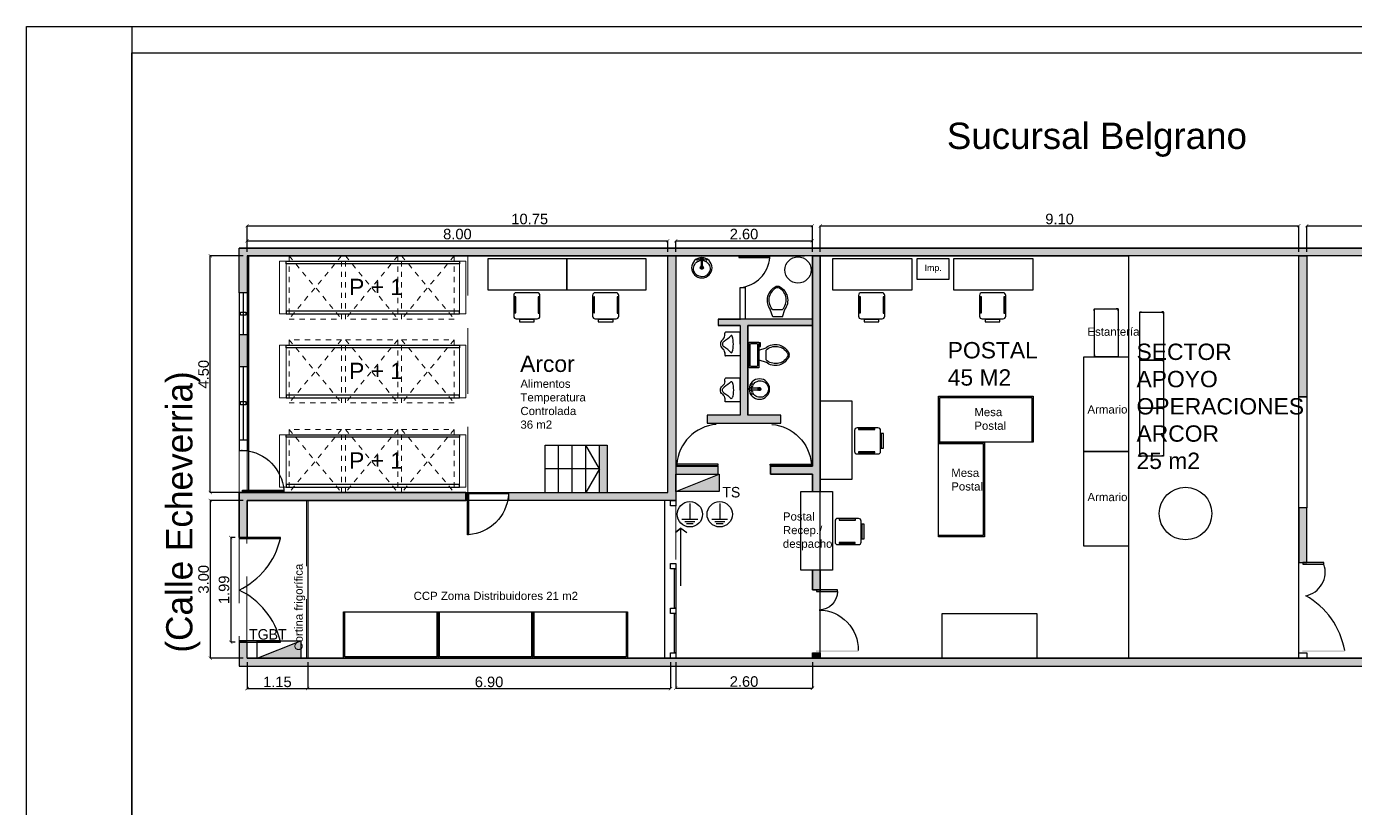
# Model space of a CAD drawing. Header units: millimetres. Extents: x -4 to 72, y -62 to 194.
# Drawn here: x -4.04 to 21.21, y -47.24 to -32.39 of the extents above; entities that cross this region are included whole.
import ezdxf

# ---------------------------------------------------------------- set-up
doc = ezdxf.new("R2010")
doc.units = ezdxf.units.MM
doc.linetypes.add('DASHED', pattern=[0.75, 0.5, -0.25])
doc.linetypes.add('HIDDEN2', pattern=[0.1875, 0.125, -0.0625])
doc.layers.get('Defpoints').update_dxf_attribs({"color": 2, "lineweight": 35})
for name, color, linetype in [('000 - TEXTO', 7, 'Continuous'), ('01', 1, 'Continuous'), ('_Sanitarios', 4, 'Continuous'), ('Carpintería', 1, 'Continuous'), ('COTAS GRALES', 141, 'Continuous'), ('Divisiones - Placas de roca de yeso y Vidrio', 3, 'Continuous'), ('Durlock', 30, 'Continuous'), ('EST. LIVIANAS - LARA', 143, 'Continuous'), ('IRI-OCASA-Layout R 9$0$OCA_Mobiliario', 8, 'Continuous'), ('IS ELECTRICA - GE', 20, 'Continuous'), ('LARGUERO_2300', 42, 'Continuous'), ('Leyendas', 251, 'Continuous'), ('Mamposteria_hatch', 252, 'Continuous'), ('Mobiliario', 8, 'Continuous'), ('MUROS', 6, 'Continuous'), ('Racks', 7, 'Continuous'), ('REJAS', 80, 'Continuous'), ('TEXTO CCP', 151, 'Continuous')]:
    doc.layers.add(name, color=color, linetype=linetype)
for name, color, linetype, lineweight in [('1', 6, 'Continuous', 13), ('BASTIDOR', 162, 'Continuous', 5), ('MERCADERIA', 252, 'Continuous', 5), ('Proyecciones', 14, 'HIDDEN2', 5)]:
    doc.layers.add(name, color=color, linetype=linetype, lineweight=lineweight)
doc.layers.add('AUX', color=232, linetype='Continuous', plot=False)
doc.layers.add('HATCH ARCOR', color=7, linetype='Continuous', true_color=0xfff0fe)
doc.layers.add('HATCH CCP', color=7, linetype='Continuous', true_color=0xe6ecfe)
doc.styles.add('arial', font='arial.ttf')
doc.styles.add('IRI-OCASA-Layout R 9$0$Standard', font='arial.ttf')
doc.dimstyles.new('cotas-50', dxfattribs={"dimscale": 0.5, "dimtxt": 0.4, "dimasz": 0.125, "dimexe": 0, "dimexo": 0.15, "dimgap": 0.05, "dimtad": 1, "dimzin": 2, "dimdsep": 46, "dimtxsty": 'arial', "dimblk1": 'ARCHTICK', "dimblk2": 'ARCHTICK', "dimsah": 1, "dimcen": 0.2, "dimclrd": 9, "dimclre": 8, "dimclrt": 256, "dimaunit": 1, "dimadec": 0, "dimazin": 0, "dimtfac": 1, "dimtix": 1, "dimtmove": 2, "dimatfit": 3, "dimldrblk": 'ARCHTICK', "dimfxl": 1, "dimtolj": 1, "dimtzin": 4, "dimarcsym": 0})

# ---------------------------------------------------------------- blocks, each defined once
blk = doc.blocks.new('A$C070F03F8')
at = {"layer": 'Mobiliario', "linetype": 'Continuous'}
for p, q in [((0.448, 0.552), (0.05, 0.552)), ((0, 0.502), (0, 0.105)), ((0.498, 0.105), (0.498, 0.502)), ((0.05, 0.055), (0.448, 0.055))]:
    blk.add_line(p, q, dxfattribs=at)
for points in [[(0.021, 0.168), (0.039, 0.168), (0.039, 0.475), (0.021, 0.475)], [(0.466, 0.165), (0.488, 0.165), (0.488, 0.475), (0.466, 0.475)], [(0.109, 0), (0.389, 0), (0.389, 0.043), (0.109, 0.043)]]:
    blk.add_lwpolyline(points, close=True, dxfattribs=at)
for centre, start, end in [((0.05, 0.502), 90, 180), ((0.448, 0.502), 360, 90), ((0.05, 0.105), 180, 270), ((0.448, 0.105), 270, 360)]:
    blk.add_arc(centre, 0.05, start, end, dxfattribs=at)
blk = doc.blocks.new('escritorio_1.50x0.80')
at = {"layer": 'Mobiliario'}
blk.add_lwpolyline([(-0.6, 1.5), (0, 1.5), (0, 0), (-0.6, 0), (-0.6, 1.5)], dxfattribs=at)
at = {"layer": 'Mobiliario', "rotation": 90}
blk.add_blockref('A$C070F03F8', (0.602, 0.487), dxfattribs=at)
blk = doc.blocks.new('CL16')
for p, q in [((0, 0), (-217, 0)), ((0, 0), (217, 0)), ((-225, -7), (-225, -275)), ((225, -7), (225, -275)), ((-162, -293), (-211, -290)), ((162, -293), (211, -290)), ((170, -293), (168, -293))]:
    blk.add_line(p, q)
for centre, radius, start, end in [((-217, -7), 7.5, 90, 180), ((217, -7), 7.5, 0, 90), ((-143, -171), 22, 109.704, 180), ((-544, -594), 568, 30.6184, 48.1251), ((0, -639), 511, 90, 107.0615), ((0, -639), 511, 72.9385, 90), ((544, -594), 568, 131.8749, 149.3816), ((143, -171), 22, 360, 70.296), ((-210, -275), 15, 180, 266.748), ((-168, -405), 112, 37.9026, 86.748), ((0, -274), 101, 217.8105, 270), ((3, -270), 67.5, 210.6184, 267.3437), ((-3, -270), 67.5, 272.6563, 329.3816), ((0, -274), 101, 270, 322.0974), ((168, -405), 112, 93.252, 142.0974), ((210, -275), 15, 273.252, 0)]:
    blk.add_arc(centre, radius, start, end)
blk = doc.blocks.new('A$C48EA0DC4')
at = {"layer": 'Carpintería'}
blk.add_hatch(color=256, dxfattribs=at).paths.add_polyline_path([(0, 0.677), (0, 0.697), (0.7, 0.697), (0.7, 0.677)])
blk.add_lwpolyline([(0.7, 0.677), (0.7, 0.697), (0, 0.697), (0, 0.677)], close=True, dxfattribs=at)
blk.add_arc((-0.032, 0.732), 0.734, 274.7479, 355.7579, dxfattribs=at)
blk = doc.blocks.new('Toilet - top')
at = {"layer": '_Sanitarios'}
for p, q in [((-10, -8.5), (-8, -8.5)), ((-10, -9.5), (-10, -8.5)), ((-7, -9.5), (-10, -9.5)), ((-8, -8.5), (-8, -8)), ((-7, -8), (-7, -9.5)), ((-4, -8), (-6, -14)), ((4, -8), (6, -14)), ((9.5, -6), (9.5, -2)), ((4, -14), (-4, -14))]:
    blk.add_line(p, q, dxfattribs=at)
blk.add_lwpolyline([(10.5, -8), (10.5, 0), (-10.5, 0), (-10.5, -8)], close=True, dxfattribs=at)
for points in [[(-9.5, -2), (-9.5, -6)], [(8.5, -1), (-8.5, -1)], [(-8.5, -7), (8.5, -7)]]:
    blk.add_lwpolyline(points, dxfattribs=at)
for centre, radius, start, end in [((-8.6, -1.9), 0.884, 81.8699, 188.1301), ((-8.6, -6.1), 0.884, 171.8699, 278.1301), ((8.6, -1.9), 0.884, 351.8699, 98.1301), ((8.6, -6.1), 0.884, 261.8699, 8.1301), ((3.5, -21.6), 12.2, 141.4691, 247.9714), ((4.2, -21.8), 11.3, 136.3677, 238.9468), ((-3.5, -21.6), 12.2, 292.0284, 38.5307), ((-4.2, -21.8), 11.3, 301.053, 43.6321), ((0, -27.9), 4, 245.7318, 294.2682), ((0, -29), 4, 254.8605, 285.1395)]:
    blk.add_arc(centre, radius, start, end, dxfattribs=at)
blk = doc.blocks.new('A$C77FF7780')
at = {"layer": '_Sanitarios'}
for p, q in [((0.18, 0.353), (0.209, 0.353)), ((0.18, 0.231), (0.18, 0.353)), ((0.209, 0.353), (0.209, 0.231))]:
    blk.add_line(p, q, dxfattribs=at)
at = {"layer": '_Sanitarios', "linetype": 'Continuous'}
blk.add_circle((0.194, 0.194), 0.194, dxfattribs=at)
at = {"layer": '_Sanitarios'}
for centre, radius in [((0.12, 0.335), 0.0245), ((0.12, 0.335), 0.02), ((0.267, 0.335), 0.0237), ((0.267, 0.335), 0.02), ((0.175, 0.194), 0.00253), ((0.179, 0.206), 0.00253), ((0.179, 0.183), 0.00253), ((0.188, 0.213), 0.00253), ((0.188, 0.176), 0.00253), ((0.194, 0.194), 0.00591), ((0.2, 0.213), 0.00253), ((0.2, 0.176), 0.00253), ((0.21, 0.206), 0.00253), ((0.21, 0.183), 0.00253), ((0.214, 0.194), 0.00253)]:
    blk.add_circle(centre, radius, dxfattribs=at)
at = {"layer": '_Sanitarios', "linetype": 'Continuous'}
for centre, radius, start, end in [((0.194, 0.179), 0.157, 122.1773, 58.3839), ((0.194, 0.194), 0.144, 99.7824, 110.2787), ((0.194, 0.194), 0.144, 69.8543, 80.2176)]:
    blk.add_arc(centre, radius, start, end, dxfattribs=at)
at = {"layer": '_Sanitarios'}
for centre, radius, start, end in [((0.194, 0.353), 0.0293, 299.9188, 240.0812), ((0.194, 0.194), 0.0302, 112.0313, 67.9687), ((0.194, 0.194), 0.0259, 107.1021, 72.8979), ((0.194, 0.232), 0.0146, 180.5036, 0.5036)]:
    blk.add_arc(centre, radius, start, end, dxfattribs=at)
for p in [(0.175, 0.194), (0.179, 0.206), (0.179, 0.183), (0.188, 0.213), (0.188, 0.176), (0.2, 0.213), (0.2, 0.176), (0.21, 0.206), (0.21, 0.183), (0.214, 0.194)]:
    blk.add_point(p, dxfattribs=at)
blk = doc.blocks.new('new_puerta')
at = {"layer": 'Divisiones - Placas de roca de yeso y Vidrio'}
blk.add_hatch(color=256, dxfattribs=at).paths.add_polyline_path([(-754.858, 645.087), (-754.888, 645.087), (-754.888, 645.487), (-754.858, 645.487)])
blk.add_lwpolyline([(-754.888, 645.487), (-754.858, 645.487), (-754.858, 645.087), (-754.888, 645.087)], close=True, dxfattribs=at)
at = {"layer": 'Divisiones - Placas de roca de yeso y Vidrio', "linetype": 'Continuous'}
for centre, radius, start, end in [((-755.996, 645.133), 0.752, 0.6605, 91.297), ((-754.885, 645.13), 0.36, 91.1098, 178.0428)]:
    blk.add_arc(centre, radius, start, end, dxfattribs=at)
blk.add_solid([(-756.043, 645.08), (-756.043, 645.885), (-756.013, 645.08), (-756.013, 645.885)], dxfattribs=at)
blk = doc.blocks.new('_ArchTick')
at = {"color": 0, "linetype": 'ByBlock', "const_width": 0.15}
blk.add_lwpolyline([(-0.5, -0.5), (0.5, 0.5)], dxfattribs=at)
blk = doc.blocks.new('*D114')
at = {"layer": 'COTAS GRALES', "color": 8, "lineweight": -2, "transparency": 16777216}
for p, q in [((0.075, -41.398), (-0.549, -41.398)), ((0.075, -44.398), (-0.549, -44.398))]:
    blk.add_line(p, q, dxfattribs=at)
at = {"layer": 'COTAS GRALES', "color": 9, "lineweight": -2, "transparency": 16777216}
blk.add_line((-0.549, -41.398), (-0.549, -44.398), dxfattribs=at)
at = {"layer": 'Defpoints', "color": 0, "transparency": 16777216}
for p in [(0.15, -41.398), (-0.549, -44.398), (0.15, -44.398)]:
    blk.add_point(p, dxfattribs=at)
at = {"layer": 'COTAS GRALES', "color": 9, "lineweight": -2, "transparency": 16777216, "xscale": 0.0625, "yscale": 0.0625, "zscale": 0.0625}
for p, rotation in [((-0.549, -41.398), 90), ((-0.549, -44.398), 270)]:
    blk.add_blockref('_ArchTick', p, dxfattribs=dict(at, rotation=rotation))
at = {"layer": 'COTAS GRALES', "transparency": 16777216, "insert": (-0.676, -42.898), "char_height": 0.2, "attachment_point": 5, "rotation": 90, "style": 'arial'}
blk.add_mtext('\\A1;3.00', dxfattribs=at)
blk = doc.blocks.new('*D115')
at = {"layer": 'COTAS GRALES', "color": 8, "lineweight": -2, "transparency": 16777216}
for p, q in [((0.075, -36.748), (-0.549, -36.748)), ((0.101, -41.248), (-0.549, -41.248))]:
    blk.add_line(p, q, dxfattribs=at)
at = {"layer": 'COTAS GRALES', "color": 9, "lineweight": -2, "transparency": 16777216}
blk.add_line((-0.549, -41.248), (-0.549, -36.748), dxfattribs=at)
at = {"layer": 'Defpoints', "color": 0, "transparency": 16777216}
for p in [(-0.549, -36.748), (0.15, -36.748), (0.176, -41.248)]:
    blk.add_point(p, dxfattribs=at)
at = {"layer": 'COTAS GRALES', "color": 9, "lineweight": -2, "transparency": 16777216, "xscale": 0.0625, "yscale": 0.0625, "zscale": 0.0625}
for p, rotation in [((-0.549, -36.748), 90), ((-0.549, -41.248), 270)]:
    blk.add_blockref('_ArchTick', p, dxfattribs=dict(at, rotation=rotation))
at = {"layer": 'COTAS GRALES', "transparency": 16777216, "insert": (-0.676, -38.998), "char_height": 0.2, "attachment_point": 5, "rotation": 90, "style": 'arial'}
blk.add_mtext('\\A1;4.50', dxfattribs=at)
blk = doc.blocks.new('estanteria_liviana_90x45')
for p, q in [((-0.913, 0.448), (-0.913, 0.416)), ((-0.911, 0.416), (-0.913, 0.416)), ((-0.911, 0.448), (-0.911, 0.416)), ((-0.876, 0.453), (-0.908, 0.453)), ((-0.876, 0.451), (-0.908, 0.451)), ((-0.876, 0.451), (-0.876, 0.453)), ((-0.035, 0.453), (-0.003, 0.453)), ((-0.035, 0.451), (-0.035, 0.453)), ((-0.035, 0.451), (-0.003, 0.451)), ((0, 0.448), (0, 0.416)), ((0, 0.416), (0.002, 0.416)), ((0.002, 0.448), (0.002, 0.416)), ((-0.913, 0.003), (-0.913, 0.035)), ((-0.911, 0.035), (-0.913, 0.035)), ((-0.911, 0.003), (-0.911, 0.035)), ((0, 0.003), (0, 0.035)), ((0, 0.035), (0.002, 0.035)), ((0.002, 0.003), (0.002, 0.035)), ((-0.876, 0), (-0.908, 0)), ((-0.876, -0.002), (-0.908, -0.002)), ((-0.876, 0), (-0.876, -0.002)), ((-0.035, 0), (-0.003, 0)), ((-0.035, 0), (-0.035, -0.002)), ((-0.035, -0.002), (-0.003, -0.002))]:
    blk.add_line(p, q)
blk.add_lwpolyline([(-0.913, 0), (-0.913, 0.451), (0, 0.451), (0, 0)], close=True)
for centre, radius, start, end in [((-0.908, 0.448), 0.005, 90, 180), ((-0.908, 0.448), 0.003, 90, 180), ((-0.003, 0.448), 0.005, 0, 90), ((-0.003, 0.448), 0.003, 0, 90), ((-0.908, 0.003), 0.005, 180, 270), ((-0.908, 0.003), 0.003, 180, 270), ((-0.003, 0.003), 0.003, 270, 0), ((-0.003, 0.003), 0.005, 270, 0)]:
    blk.add_arc(centre, radius, start, end)
blk = doc.blocks.new('mesa_trabajo_1.80x.83')
at = {"layer": 'IRI-OCASA-Layout R 9$0$OCA_Mobiliario'}
blk.add_lwpolyline([(0, 0.88), (-1.8, 0.88), (-1.8, 0), (0, 0)], close=True, dxfattribs=at)
blk.add_lwpolyline([(-1.775, 0.88), (-1.775, 0.025), (-0.025, 0.025), (-0.025, 0.88)], dxfattribs=at)
blk = doc.blocks.new('*D106')
at = {"layer": 'COTAS GRALES', "color": 8, "lineweight": -2, "transparency": 16777216}
for p, q in [((11.05, -36.673), (11.05, -36.174)), ((20.15, -36.673), (20.15, -36.174))]:
    blk.add_line(p, q, dxfattribs=at)
at = {"layer": 'COTAS GRALES', "color": 9, "lineweight": -2, "transparency": 16777216}
blk.add_line((11.05, -36.174), (20.15, -36.174), dxfattribs=at)
at = {"layer": 'Defpoints', "color": 0, "transparency": 16777216}
for p in [(20.15, -36.174), (11.05, -36.748), (20.15, -36.748)]:
    blk.add_point(p, dxfattribs=at)
at = {"layer": 'COTAS GRALES', "color": 9, "lineweight": -2, "transparency": 16777216, "xscale": 0.0625, "yscale": 0.0625, "zscale": 0.0625, "rotation": 180}
blk.add_blockref('_ArchTick', (11.05, -36.174), dxfattribs=at)
at = {"layer": 'COTAS GRALES', "color": 9, "lineweight": -2, "transparency": 16777216, "xscale": 0.0625, "yscale": 0.0625, "zscale": 0.0625}
blk.add_blockref('_ArchTick', (20.15, -36.174), dxfattribs=at)
at = {"layer": 'COTAS GRALES', "transparency": 16777216, "insert": (15.6, -36.047), "char_height": 0.2, "attachment_point": 5, "style": 'arial'}
blk.add_mtext('\\A1;9.10', dxfattribs=at)
blk = doc.blocks.new('*D107')
at = {"layer": 'COTAS GRALES', "color": 8, "lineweight": -2, "transparency": 16777216}
for p, q in [((0.15, -36.673), (0.15, -36.174)), ((10.9, -36.673), (10.9, -36.174))]:
    blk.add_line(p, q, dxfattribs=at)
at = {"layer": 'COTAS GRALES', "color": 9, "lineweight": -2, "transparency": 16777216}
blk.add_line((0.15, -36.174), (10.9, -36.174), dxfattribs=at)
at = {"layer": 'Defpoints', "color": 0, "transparency": 16777216}
for p in [(10.9, -36.174), (0.15, -36.748), (10.9, -36.748)]:
    blk.add_point(p, dxfattribs=at)
at = {"layer": 'COTAS GRALES', "color": 9, "lineweight": -2, "transparency": 16777216, "xscale": 0.0625, "yscale": 0.0625, "zscale": 0.0625, "rotation": 180}
blk.add_blockref('_ArchTick', (0.15, -36.174), dxfattribs=at)
at = {"layer": 'COTAS GRALES', "color": 9, "lineweight": -2, "transparency": 16777216, "xscale": 0.0625, "yscale": 0.0625, "zscale": 0.0625}
blk.add_blockref('_ArchTick', (10.9, -36.174), dxfattribs=at)
at = {"layer": 'COTAS GRALES', "transparency": 16777216, "insert": (5.525, -36.047), "char_height": 0.2, "attachment_point": 5, "style": 'arial'}
blk.add_mtext('\\A1;10.75', dxfattribs=at)
blk = doc.blocks.new('*D108')
at = {"layer": 'COTAS GRALES', "color": 8, "lineweight": -2, "transparency": 16777216}
for p, q in [((0.15, -36.673), (0.15, -36.461)), ((8.15, -36.673), (8.15, -36.461))]:
    blk.add_line(p, q, dxfattribs=at)
at = {"layer": 'COTAS GRALES', "color": 9, "lineweight": -2, "transparency": 16777216}
blk.add_line((0.15, -36.461), (8.15, -36.461), dxfattribs=at)
at = {"layer": 'Defpoints', "color": 0, "transparency": 16777216}
for p in [(8.15, -36.461), (0.15, -36.748), (8.15, -36.748)]:
    blk.add_point(p, dxfattribs=at)
at = {"layer": 'COTAS GRALES', "color": 9, "lineweight": -2, "transparency": 16777216, "xscale": 0.0625, "yscale": 0.0625, "zscale": 0.0625, "rotation": 180}
blk.add_blockref('_ArchTick', (0.15, -36.461), dxfattribs=at)
at = {"layer": 'COTAS GRALES', "color": 9, "lineweight": -2, "transparency": 16777216, "xscale": 0.0625, "yscale": 0.0625, "zscale": 0.0625}
blk.add_blockref('_ArchTick', (8.15, -36.461), dxfattribs=at)
at = {"layer": 'COTAS GRALES', "transparency": 16777216, "insert": (4.15, -36.334), "char_height": 0.2, "attachment_point": 5, "style": 'arial'}
blk.add_mtext('\\A1;8.00', dxfattribs=at)
blk = doc.blocks.new('*D109')
at = {"layer": 'COTAS GRALES', "color": 8, "lineweight": -2, "transparency": 16777216}
for p, q in [((8.3, -36.673), (8.3, -36.461)), ((10.9, -36.673), (10.9, -36.461))]:
    blk.add_line(p, q, dxfattribs=at)
at = {"layer": 'COTAS GRALES', "color": 9, "lineweight": -2, "transparency": 16777216}
blk.add_line((8.3, -36.461), (10.9, -36.461), dxfattribs=at)
at = {"layer": 'Defpoints', "color": 0, "transparency": 16777216}
for p in [(10.9, -36.461), (8.3, -36.748), (10.9, -36.748)]:
    blk.add_point(p, dxfattribs=at)
at = {"layer": 'COTAS GRALES', "color": 9, "lineweight": -2, "transparency": 16777216, "xscale": 0.0625, "yscale": 0.0625, "zscale": 0.0625, "rotation": 180}
blk.add_blockref('_ArchTick', (8.3, -36.461), dxfattribs=at)
at = {"layer": 'COTAS GRALES', "color": 9, "lineweight": -2, "transparency": 16777216, "xscale": 0.0625, "yscale": 0.0625, "zscale": 0.0625}
blk.add_blockref('_ArchTick', (10.9, -36.461), dxfattribs=at)
at = {"layer": 'COTAS GRALES', "transparency": 16777216, "insert": (9.6, -36.334), "char_height": 0.2, "attachment_point": 5, "style": 'arial'}
blk.add_mtext('\\A1;2.60', dxfattribs=at)
blk = doc.blocks.new('*D110')
at = {"layer": 'COTAS GRALES', "color": 8, "lineweight": -2, "transparency": 16777216}
for p, q in [((0.15, -44.473), (0.15, -44.977)), ((1.303, -44.473), (1.303, -44.977))]:
    blk.add_line(p, q, dxfattribs=at)
at = {"layer": 'COTAS GRALES', "color": 9, "lineweight": -2, "transparency": 16777216}
blk.add_line((0.15, -44.977), (1.303, -44.977), dxfattribs=at)
at = {"layer": 'Defpoints', "color": 0, "transparency": 16777216}
for p in [(0.15, -44.398), (1.303, -44.398), (1.303, -44.977)]:
    blk.add_point(p, dxfattribs=at)
at = {"layer": 'COTAS GRALES', "color": 9, "lineweight": -2, "transparency": 16777216, "xscale": 0.0625, "yscale": 0.0625, "zscale": 0.0625, "rotation": 180}
blk.add_blockref('_ArchTick', (0.15, -44.977), dxfattribs=at)
at = {"layer": 'COTAS GRALES', "color": 9, "lineweight": -2, "transparency": 16777216, "xscale": 0.0625, "yscale": 0.0625, "zscale": 0.0625}
blk.add_blockref('_ArchTick', (1.303, -44.977), dxfattribs=at)
at = {"layer": 'COTAS GRALES', "transparency": 16777216, "insert": (0.727, -44.85), "char_height": 0.2, "attachment_point": 5, "style": 'arial'}
blk.add_mtext('\\A1;1.15', dxfattribs=at)
blk = doc.blocks.new('*D111')
at = {"layer": 'COTAS GRALES', "color": 8, "lineweight": -2, "transparency": 16777216}
for p, q in [((1.303, -44.473), (1.303, -44.977)), ((8.2, -44.473), (8.2, -44.977))]:
    blk.add_line(p, q, dxfattribs=at)
at = {"layer": 'COTAS GRALES', "color": 9, "lineweight": -2, "transparency": 16777216}
blk.add_line((1.303, -44.977), (8.2, -44.977), dxfattribs=at)
at = {"layer": 'Defpoints', "color": 0, "transparency": 16777216}
for p in [(1.303, -44.398), (8.2, -44.398), (8.2, -44.977)]:
    blk.add_point(p, dxfattribs=at)
at = {"layer": 'COTAS GRALES', "color": 9, "lineweight": -2, "transparency": 16777216, "xscale": 0.0625, "yscale": 0.0625, "zscale": 0.0625, "rotation": 180}
blk.add_blockref('_ArchTick', (1.303, -44.977), dxfattribs=at)
at = {"layer": 'COTAS GRALES', "color": 9, "lineweight": -2, "transparency": 16777216, "xscale": 0.0625, "yscale": 0.0625, "zscale": 0.0625}
blk.add_blockref('_ArchTick', (8.2, -44.977), dxfattribs=at)
at = {"layer": 'COTAS GRALES', "transparency": 16777216, "insert": (4.752, -44.85), "char_height": 0.2, "attachment_point": 5, "style": 'arial'}
blk.add_mtext('\\A1;6.90', dxfattribs=at)
blk = doc.blocks.new('*D112')
at = {"layer": 'COTAS GRALES', "color": 8, "lineweight": -2, "transparency": 16777216}
for p, q in [((8.3, -44.473), (8.3, -44.97)), ((10.9, -44.473), (10.9, -44.97))]:
    blk.add_line(p, q, dxfattribs=at)
at = {"layer": 'COTAS GRALES', "color": 9, "lineweight": -2, "transparency": 16777216}
blk.add_line((8.3, -44.97), (10.9, -44.97), dxfattribs=at)
at = {"layer": 'Defpoints', "color": 0, "transparency": 16777216}
for p in [(8.3, -44.398), (10.9, -44.398), (10.9, -44.97)]:
    blk.add_point(p, dxfattribs=at)
at = {"layer": 'COTAS GRALES', "color": 9, "lineweight": -2, "transparency": 16777216, "xscale": 0.0625, "yscale": 0.0625, "zscale": 0.0625, "rotation": 180}
blk.add_blockref('_ArchTick', (8.3, -44.97), dxfattribs=at)
at = {"layer": 'COTAS GRALES', "color": 9, "lineweight": -2, "transparency": 16777216, "xscale": 0.0625, "yscale": 0.0625, "zscale": 0.0625}
blk.add_blockref('_ArchTick', (10.9, -44.97), dxfattribs=at)
at = {"layer": 'COTAS GRALES', "transparency": 16777216, "insert": (9.6, -44.843), "char_height": 0.2, "attachment_point": 5, "style": 'arial'}
blk.add_mtext('\\A1;2.60', dxfattribs=at)
blk = doc.blocks.new('A$C0D016993')
at = {"linetype": 'DASHED', "ltscale": 0.05}
for points in [[(0, 1.2), (1, 1.2), (1, 0), (0, 0), (0, 1.2)], [(0, 1.2), (1, 0)], [(1, 1.2), (0, 0)]]:
    blk.add_lwpolyline(points, dxfattribs=at)
blk = doc.blocks.new('mecalux_nuevo_3.30x1.00')
at = {"layer": 'BASTIDOR'}
for points in [[(-1, 3.377), (-1, 3.5), (0, 3.5), (0, 3.377)], [(-1, 3.377), (-1, 3.5), (0, 3.5), (0, 3.377)], [(-1, -0.043), (-1, 0.08), (0, 0.08), (0, -0.043)]]:
    blk.add_lwpolyline(points, close=True, dxfattribs=at)
at = {"layer": 'LARGUERO_2300'}
for points in [[(-0.95, 0.08), (-0.95, 3.377), (-1, 3.377), (-1, 0.08)], [(-0.05, 0.08), (-0.05, 3.377), (0, 3.377), (0, 0.08)]]:
    blk.add_lwpolyline(points, close=True, dxfattribs=at)
at = {"layer": 'MERCADERIA', "color": 253, "xscale": -1, "rotation": 270}
blk.add_blockref('A$C0D016993', (-1.1, 2.32), dxfattribs=at)
at = {"layer": 'MERCADERIA', "color": 253, "rotation": 270}
for p in [(-1.1, 2.25), (-1.1, 1.18)]:
    blk.add_blockref('A$C0D016993', p, dxfattribs=at)
blk = doc.blocks.new('*D113')
at = {"layer": 'COTAS GRALES', "color": 8, "lineweight": -2, "transparency": 16777216}
for p, q in [((20.3, -36.673), (20.3, -36.174)), ((30.4, -36.673), (30.4, -36.174))]:
    blk.add_line(p, q, dxfattribs=at)
at = {"layer": 'COTAS GRALES', "color": 9, "lineweight": -2, "transparency": 16777216}
blk.add_line((20.3, -36.174), (30.4, -36.174), dxfattribs=at)
at = {"layer": 'Defpoints', "color": 0, "transparency": 16777216}
for p in [(30.4, -36.174), (20.3, -36.748), (30.4, -36.748)]:
    blk.add_point(p, dxfattribs=at)
at = {"layer": 'COTAS GRALES', "color": 9, "lineweight": -2, "transparency": 16777216, "xscale": 0.0625, "yscale": 0.0625, "zscale": 0.0625, "rotation": 180}
blk.add_blockref('_ArchTick', (20.3, -36.174), dxfattribs=at)
at = {"layer": 'COTAS GRALES', "color": 9, "lineweight": -2, "transparency": 16777216, "xscale": 0.0625, "yscale": 0.0625, "zscale": 0.0625}
blk.add_blockref('_ArchTick', (30.4, -36.174), dxfattribs=at)
at = {"layer": 'COTAS GRALES', "transparency": 16777216, "insert": (25.35, -36.047), "char_height": 0.2, "attachment_point": 5, "style": 'arial'}
blk.add_mtext('\\A1;10.10', dxfattribs=at)
blk = doc.blocks.new('*D118')
at = {"layer": 'COTAS GRALES', "color": 8, "lineweight": -2, "transparency": 16777216}
for p, q in [((-0.075, -42.103), (-0.16, -42.103)), ((-0.073, -44.093), (-0.16, -44.093))]:
    blk.add_line(p, q, dxfattribs=at)
at = {"layer": 'COTAS GRALES', "color": 9, "lineweight": -2, "transparency": 16777216}
blk.add_line((-0.16, -42.103), (-0.16, -44.093), dxfattribs=at)
at = {"layer": 'Defpoints', "color": 0, "transparency": 16777216}
for p in [(0, -42.103), (-0.16, -44.093), (0.002, -44.093)]:
    blk.add_point(p, dxfattribs=at)
at = {"layer": 'COTAS GRALES', "color": 9, "lineweight": -2, "transparency": 16777216, "xscale": 0.0625, "yscale": 0.0625, "zscale": 0.0625}
for p, rotation in [((-0.16, -42.103), 90), ((-0.16, -44.093), 270)]:
    blk.add_blockref('_ArchTick', p, dxfattribs=dict(at, rotation=rotation))
at = {"layer": 'COTAS GRALES', "transparency": 16777216, "insert": (-0.287, -43.098), "char_height": 0.2, "attachment_point": 5, "rotation": 90, "style": 'arial'}
blk.add_mtext('\\A1;1.99', dxfattribs=at)
blk = doc.blocks.new('PUESTA A TIERRA')
at = {"layer": 'IS ELECTRICA - GE', "color": 70}
for p, q in [((9.171, 2.959), (9.171, 2.659)), ((9.171, 2.659), (9.021, 2.659)), ((9.076, 2.619), (9.266, 2.619)), ((9.106, 2.579), (9.236, 2.579)), ((9.321, 2.659), (9.171, 2.659))]:
    blk.add_line(p, q, dxfattribs=at)
blk.add_circle((9.171, 2.756), 0.241, dxfattribs=at)

msp = doc.modelspace()

# ---------------------------------------------------------------- hatches: boundary and pattern name
at = {"layer": 'Carpintería'}
for points in [[(0, -42.125), (0, -42.103), (0.785, -42.103), (0.785, -42.125)], [(0, -44.093), (0, -44.07), (0.785, -44.07), (0.785, -44.093)]]:
    msp.add_hatch(color=256, dxfattribs=at).paths.add_polyline_path(points)
at = {"layer": 'Divisiones - Placas de roca de yeso y Vidrio'}
msp.add_hatch(color=256, dxfattribs=at).paths.add_polyline_path([(20.225, -42.578), (20.225, -42.607), (20.624, -42.607), (20.624, -42.578)])
at = {"layer": 'IS ELECTRICA - GE'}
h = msp.add_hatch(color=256, dxfattribs=at)
h.dxf.hatch_style = 1
h.paths.add_polyline_path([(8.3, -41.229), (9.129, -41.229), (9.129, -40.898)])
h = msp.add_hatch(color=256, dxfattribs=at)
h.dxf.hatch_style = 1
h.paths.add_polyline_path([(0.345, -44.398), (1.175, -44.398), (1.175, -44.066)])
at = {"layer": 'Mamposteria_hatch'}
for points in [[(36.15, -36.748), (36.15, -45.648), (27.55, -45.648), (27.55, -44.398), (27.35, -44.398), (27.35, -45.848), (36.3, -45.848), (36.3, -36.598), (0, -36.598), (0, -37.448), (0.15, -37.448), (0.15, -36.748)], [(8.3, -40.898), (8.3, -41.398), (5.13, -41.398), (5.13, -41.248), (6.85, -41.248), (6.85, -40.348), (7, -40.348), (7, -41.248), (8.15, -41.248), (8.15, -36.748), (8.3, -36.748)], [(20.3, -39.428), (20.15, -39.428), (20.15, -36.748), (20.3, -36.748)], [(9.525, -38.073), (9.525, -39.778), (8.9, -39.778), (8.9, -39.928), (10.3, -39.928), (10.3, -39.778), (9.675, -39.778), (9.675, -38.073), (10.9, -38.073), (10.9, -37.948), (9.108, -37.948), (9.108, -38.01), (9.108, -38.073)], [(0.15, -38.248), (0, -38.248), (0, -38.848), (0.15, -38.848)], [(8.3, -40.748), (8.3, -40.898), (9.1, -40.898), (9.1, -40.748)], [(0, -42.103), (0.15, -42.103), (0.15, -41.398), (4.312, -41.398), (4.312, -41.248), (0, -41.248)], [(20.15, -42.578), (20.3, -42.578), (20.3, -41.538), (20.15, -41.538)], [(27.35, -44.548), (27.35, -44.398), (0.15, -44.398), (0.15, -44.093), (0, -44.093), (0, -44.548)], [(11.05, -44.398), (11.05, -44.298), (10.9, -44.298), (10.9, -44.398)]]:
    msp.add_hatch(color=256, dxfattribs=at).paths.add_polyline_path(points)
h = msp.add_hatch(color=256, dxfattribs=at)
h.paths.add_polyline_path([(10.9, -40.748), (10.1, -40.748), (10.1, -40.898), (10.9, -40.898), (10.9, -41.226), (11.05, -41.226), (11.05, -36.748), (10.9, -36.748)])
h.paths.add_polyline_path([(11.05, -42.726), (10.9, -42.726), (10.9, -43.098), (11.05, -43.098)])

# ---------------------------------------------------------------- linework, layer by layer
for p, q in [((36.3, -36.598), (0, -36.598)), ((0, -37.448), (0, -36.598)), ((0.15, -36.748), (2.45, -36.748)), ((0.15, -36.748), (0.15, -37.448)), ((2.45, -36.748), (8.15, -36.748)), ((8.15, -36.748), (10.75, -36.748)), ((36.15, -36.748), (10.7, -36.748)), ((10.9, -36.748), (10.9, -40.748)), ((11.05, -36.748), (11.05, -41.226)), ((20.15, -38.748), (20.15, -36.748)), ((20.15, -38.748), (20.15, -36.748)), ((0.15, -37.448), (0, -37.448)), ((9.108, -37.948), (9.533, -37.948)), ((9.108, -37.948), (9.108, -38.073)), ((9.525, -38.073), (9.108, -38.073)), ((10.9, -37.948), (9.525, -37.948)), ((9.525, -38.073), (9.525, -39.778)), ((10.9, -38.073), (9.675, -38.073)), ((9.675, -38.073), (9.675, -39.778)), ((0.15, -38.248), (0, -38.248)), ((9.525, -39.778), (8.9, -39.778)), ((8.9, -39.778), (8.9, -39.928)), ((10.3, -39.778), (9.675, -39.778)), ((10.3, -39.928), (10.3, -39.778)), ((8.9, -39.928), (10.3, -39.928)), ((0, -40.248), (0.15, -40.248)), ((0, -40.248), (0, -40.448)), ((0.15, -40.248), (0.15, -40.448)), ((6.85, -41.248), (6.85, -40.348)), ((0, -40.448), (0.15, -40.448)), ((8.3, -40.748), (9.1, -40.748)), ((8.3, -40.898), (9.1, -40.898)), ((9.1, -40.748), (9.1, -40.898)), ((10.1, -40.748), (10.9, -40.748)), ((10.1, -40.748), (10.1, -40.898)), ((10.1, -40.898), (10.9, -40.898)), ((10.9, -40.898), (10.9, -41.226)), ((0, -41.248), (4.312, -41.248)), ((0.15, -41.398), (4.312, -41.398)), ((4.312, -41.248), (4.312, -41.398)), ((0.15, -42.103), (0, -42.103)), ((10.9, -42.726), (10.9, -43.098)), ((11.05, -42.726), (11.05, -43.127)), ((10.9, -43.098), (11.05, -43.098)), ((0.15, -44.07), (0, -44.07)), ((0.15, -44.093), (0, -44.093)), ((0.15, -44.398), (27.55, -44.398)), ((10.9, -44.398), (10.9, -44.298)), ((10.9, -44.298), (11.05, -44.298)), ((11.05, -44.298), (11.05, -44.398)), ((0, -44.548), (27.35, -44.548))]:
    msp.add_line(p, q)
msp.add_lwpolyline([(10.68, -41.226), (11.28, -41.226), (11.28, -42.726), (10.68, -42.726), (10.68, -41.226)])
msp.add_point((0.05, -40.448))
at = {"layer": '01'}
for p, q in [((0, -37.448), (0, -38.248)), ((0, -38.848), (0, -40.248)), ((0.15, -38.848), (0.15, -40.248)), ((6.85, -40.798), (6.59, -40.348)), ((6.85, -40.798), (5.82, -40.798)), ((6.85, -40.798), (6.59, -41.248))]:
    msp.add_line(p, q, dxfattribs=at)
msp.add_lwpolyline([(-2.043, -32.886), (37.457, -32.886), (37.457, -61.586), (-2.043, -61.586), (-2.043, -32.886)], dxfattribs=at)
msp.add_lwpolyline([(20.3, -41.538), (20.15, -41.538), (20.15, -39.428), (20.3, -39.428)], close=True, dxfattribs=at)
at = {"layer": '_Sanitarios'}
for p, q in [((10.145, -37.907), (10.099, -37.768)), ((10.145, -37.768), (10.33, -37.768)), ((10.33, -37.907), (10.376, -37.768)), ((10.33, -37.907), (10.145, -37.907))]:
    msp.add_line(p, q, dxfattribs=at)
msp.add_circle((10.626, -37.016), 0.25, dxfattribs=at)
for centre, radius, start, end in [((10.319, -37.593), 0.281, 112.0284, 218.5307), ((10.334, -37.588), 0.262, 121.053, 223.6321), ((10.237, -37.448), 0.0924, 65.7318, 114.2682), ((10.237, -37.422), 0.0924, 74.8605, 105.1395), ((10.156, -37.593), 0.281, 321.4691, 67.9714), ((10.14, -37.588), 0.262, 316.3677, 58.9468)]:
    msp.add_arc(centre, radius, start, end, dxfattribs=at)
at = {"layer": 'AUX'}
for p, q in [((-2.043, -32.386), (-2.043, -62.086)), ((-2.043, -32.886), (37.957, -32.886))]:
    msp.add_line(p, q, dxfattribs=at)
for points in [[(-4.043, -32.386), (37.957, -32.386), (37.957, -62.086), (-4.043, -62.086), (-4.043, -32.386)], [(0.15, -41.398), (0.15, -42.103), (0, -42.103), (0, -41.248), (4.312, -41.248)], [(4.312, -41.398), (0.15, -41.398)]]:
    msp.add_lwpolyline(points, dxfattribs=at)
at = {"layer": 'Carpintería', "color": 141}
for p, q in [((0.075, -37.448), (0.075, -38.248)), ((0.075, -38.848), (0.075, -40.248))]:
    msp.add_line(p, q, dxfattribs=at)
for points in [[(0.025, -37.818), (0.125, -37.818), (0.125, -37.878), (0.025, -37.878), (0.025, -37.818)], [(0.025, -39.518), (0.125, -39.518), (0.125, -39.578), (0.025, -39.578), (0.025, -39.518)]]:
    msp.add_lwpolyline(points, dxfattribs=at)
at = {"layer": 'Carpintería'}
for points in [[(0.785, -42.125), (0.785, -42.103), (0, -42.103), (0, -42.125)], [(0.785, -44.093), (0.785, -44.07), (0, -44.07), (0, -44.093)]]:
    msp.add_lwpolyline(points, close=True, dxfattribs=at)
for centre, start, end in [((-0.629, -41.794), 295.6715, 346.8198), ((-0.629, -44.411), 13.1802, 64.3285)]:
    msp.add_arc(centre, 1.452, start, end, dxfattribs=at)
at = {"layer": 'Divisiones - Placas de roca de yeso y Vidrio'}
for p, q in [((5.82, -40.348), (6.85, -40.348)), ((5.82, -41.248), (5.82, -40.348)), ((6.075, -41.248), (6.075, -40.348)), ((6.33, -41.248), (6.33, -40.348)), ((6.59, -41.248), (6.59, -40.348)), ((6.85, -41.248), (6.85, -40.348))]:
    msp.add_line(p, q, dxfattribs=at)
msp.add_lwpolyline([(20.624, -42.607), (20.624, -42.578), (20.225, -42.578), (20.225, -42.607)], close=True, dxfattribs=at)
at = {"layer": 'Divisiones - Placas de roca de yeso y Vidrio', "linetype": 'Continuous'}
for centre, radius, start, end in [((20.191, -42.759), 0.46, 281.1677, 18.7558), ((19.549, -44.515), 1.496, 10.2347, 60.7228)]:
    msp.add_arc(centre, radius, start, end, dxfattribs=at)
msp.add_solid([(20.218, -44.279), (21.021, -44.279), (20.218, -44.249), (21.021, -44.249)], dxfattribs=at)
at = {"layer": 'Durlock'}
for points in [[(20.3, -39.428), (20.15, -39.428), (20.15, -36.748), (20.3, -36.748)], [(20.15, -42.578), (20.3, -42.578), (20.3, -41.538), (20.15, -41.538)]]:
    msp.add_lwpolyline(points, close=True, dxfattribs=at)
msp.add_lwpolyline([(11.05, -42.726), (11.05, -43.098), (10.9, -43.098), (10.9, -42.726)], dxfattribs=at)
at = {"layer": 'HATCH ARCOR'}
for points in [[(0.176, -41.248), (8.15, -41.248), (8.15, -36.748), (0.176, -36.748)], [(16.913, -44.398), (20.15, -44.398), (20.15, -36.748), (16.913, -36.748)]]:
    msp.add_lwpolyline(points, close=True, dxfattribs=at)
at = {"layer": 'HATCH CCP'}
for points in [[(16.913, -44.398), (11.05, -44.398), (11.05, -36.748), (16.913, -36.748)], [(1.303, -44.398), (8.092, -44.398), (8.092, -41.398), (1.303, -41.398)]]:
    msp.add_lwpolyline(points, close=True, dxfattribs=at)
at = {"layer": 'IRI-OCASA-Layout R 9$0$OCA_Mobiliario'}
msp.add_lwpolyline([(13.491, -37.198), (12.891, -37.198), (12.891, -36.798), (13.491, -36.798)], close=True, dxfattribs=at)
at = {"layer": 'IS ELECTRICA - GE'}
for points in [[(8.3, -41.229), (8.3, -40.898), (9.129, -40.898), (9.129, -41.229), (8.3, -41.229), (9.129, -40.898)], [(0.345, -44.398), (0.345, -44.066), (1.175, -44.066), (1.175, -44.398), (0.345, -44.398), (1.175, -44.066)]]:
    msp.add_lwpolyline(points, dxfattribs=at)
at = {"layer": 'Mobiliario'}
for points in [[(16.913, -38.669), (16.913, -40.469), (16.063, -40.469), (16.063, -38.669)], [(16.913, -40.469), (16.913, -42.269), (16.063, -42.269), (16.063, -40.469)], [(13.369, -43.548), (15.169, -43.548), (15.169, -44.398), (13.369, -44.398)]]:
    msp.add_lwpolyline(points, close=True, dxfattribs=at)
msp.add_circle((17.995, -41.648), 0.5, dxfattribs=at)
at = {"layer": 'MUROS'}
for p, q in [((9.525, -37.948), (9.525, -37.348)), ((9.525, -37.348), (9.625, -37.348)), ((9.625, -37.941), (9.625, -37.348)), ((0.15, -37.448), (0.15, -38.248)), ((0, -38.248), (0, -38.848)), ((0.15, -38.248), (0.15, -38.848)), ((0, -38.848), (0.15, -38.848)), ((20.15, -44.398), (20.15, -44.298)), ((20.15, -44.298), (20.3, -44.298)), ((20.3, -44.298), (20.3, -44.398))]:
    msp.add_line(p, q, dxfattribs=at)
for points in [[(0.15, -36.748), (0.15, -37.448), (0, -37.448), (0, -36.598), (36.3, -36.598), (36.3, -45.848), (27.35, -45.848), (27.35, -44.398), (27.55, -44.398), (27.55, -45.648), (36.15, -45.648), (36.15, -36.748), (0.15, -36.748)], [(8.3, -40.898), (8.3, -41.398), (5.13, -41.398), (5.13, -41.248), (6.85, -41.248), (6.85, -40.348), (7, -40.348), (7, -41.248), (8.15, -41.248), (8.15, -36.748), (8.3, -36.748), (8.3, -40.898)], [(10.1, -40.748), (10.9, -40.748), (10.9, -36.748), (11.05, -36.748), (11.05, -41.226)], [(10.9, -37.948), (9.108, -37.948), (9.108, -38.01), (9.108, -38.073), (9.525, -38.073), (9.525, -39.778), (8.9, -39.778), (8.9, -39.928), (10.3, -39.928), (10.3, -39.778), (9.675, -39.778), (9.675, -38.073), (10.9, -38.073), (10.9, -37.948)], [(10.9, -41.226), (10.9, -40.898), (10.1, -40.898), (10.1, -40.748)], [(0, -42.103), (0.15, -42.103), (0.15, -41.398), (4.312, -41.398), (4.312, -41.248), (0, -41.248), (0, -42.103)], [(27.35, -44.398), (0.15, -44.398), (0.15, -44.093), (0, -44.093), (0, -44.548), (27.35, -44.548)]]:
    msp.add_lwpolyline(points, dxfattribs=at)
at = {"layer": 'Proyecciones', "ltscale": 10}
msp.add_line((4.35, -41.248), (4.35, -36.748), dxfattribs=at)
for points in [[(0, -41.248), (0, -40.448)], [(0.15, -41.248), (0.15, -40.448)]]:
    msp.add_lwpolyline(points, dxfattribs=at)
for points in [[(1.278, -44.398), (1.303, -44.398), (1.303, -41.398), (1.278, -41.398)], [(4.312, -41.248), (5.13, -41.248), (5.13, -41.273), (4.312, -41.273)], [(8.3, -41.398), (8.092, -41.398), (8.092, -44.398), (8.3, -44.398)], [(0.148, -42.103), (0.002, -42.103), (0.002, -44.093), (0.148, -44.093)]]:
    msp.add_lwpolyline(points, close=True, dxfattribs=at)
at = {"layer": 'REJAS'}
for points in [[(8.3, -41.498), (8.2, -41.498), (8.2, -41.398), (8.3, -41.398)], [(8.3, -42.698), (8.2, -42.698), (8.2, -42.598), (8.3, -42.598)], [(8.3, -43.448), (8.275, -43.448), (8.275, -42.698), (8.3, -42.698)], [(8.3, -43.548), (8.2, -43.548), (8.2, -43.448), (8.3, -43.448)], [(8.3, -44.298), (8.275, -44.298), (8.275, -43.548), (8.3, -43.548)], [(8.3, -44.398), (8.2, -44.398), (8.2, -44.298), (8.3, -44.298)]]:
    msp.add_lwpolyline(points, close=True, dxfattribs=at)
msp.add_lwpolyline([(8.396, -43.025), (8.396, -41.925), (8.294, -42.01), (8.396, -41.925), (8.512, -42.01)], dxfattribs=at)

# ---------------------------------------------------------------- block references
at = {"layer": '1', "xscale": -1}
msp.add_blockref('A$C77FF7780', (8.991, -37.167), dxfattribs=at)
at = {"layer": '1', "xscale": -0.0230969957189018, "yscale": 0.0230969957189018, "zscale": 0.0230969957188722, "rotation": 90}
msp.add_blockref('Toilet - top', (9.695, -38.632), dxfattribs=at)
at = {"layer": '1', "xscale": -1, "rotation": 90}
msp.add_blockref('A$C77FF7780', (10.086, -39.086), dxfattribs=at)
at = {"layer": '_Sanitarios', "rotation": 270}
for p, xscale, yscale, zscale in [((9.525, -38.425), 0.0009999999999764, 0.0009999999999764, 0.0009999999999764), ((9.525, -39.3), -0.0009999999999764, 0.0010000000002037, 0.001)]:
    msp.add_blockref('CL16', p, dxfattribs=dict(at, xscale=xscale, yscale=yscale, zscale=zscale))
at = {"layer": 'Divisiones - Placas de roca de yeso y Vidrio', "xscale": 0.8413174416319829, "yscale": 0.8413174416319829, "zscale": 0.8413174416319829}
msp.add_blockref('A$C48EA0DC4', (9.501, -37.348), dxfattribs=at)
at = {"layer": 'Divisiones - Placas de roca de yeso y Vidrio'}
for name, p, xscale, yscale, zscale, rotation in [('A$C48EA0DC4', (9.105, -39.951), 1.121018804121235, 1.121018804121235, 1.121018804121235, 180), ('A$C48EA0DC4', (10.095, -39.951), -1.121018804121235, 1.121018804121235, 1.121018804121422, 180), ('A$C48EA0DC4', (0.065, -40.446), -1.121018804121235, 1.121018804121235, 1.121018804121422, 180), ('A$C48EA0DC4', (5.122, -41.267), -1.121018804121206, 1.121018804121235, 1.121018804121422, 90), ('new_puerta', (-631.998, 709.287), -0.9967236815500145, 0.9967236815500145, 0.9967236815500145, 270)]:
    msp.add_blockref(name, p, dxfattribs=dict(at, xscale=xscale, yscale=yscale, zscale=zscale, rotation=rotation))
at = {"layer": 'EST. LIVIANAS - LARA', "rotation": 90}
for p in [(16.713, -37.756), (17.576, -37.815), (17.576, -38.728), (17.576, -39.641), (17.576, -39.641), (17.576, -39.641)]:
    msp.add_blockref('estanteria_liviana_90x45', p, dxfattribs=at)
at = {"layer": 'IRI-OCASA-Layout R 9$0$OCA_Mobiliario', "xscale": -1}
for p, rotation in [((15.095, -39.413), 180), ((14.175, -42.093), 90)]:
    msp.add_blockref('mesa_trabajo_1.80x.83', p, dxfattribs=dict(at, rotation=rotation))
for p in [(1.983, -44.398), (3.783, -44.398), (5.583, -44.398)]:
    msp.add_blockref('mesa_trabajo_1.80x.83', p, dxfattribs=at)
at = {"layer": 'IS ELECTRICA - GE'}
for p in [(-0.601, -44.418), (-0.034, -44.418)]:
    msp.add_blockref('PUESTA A TIERRA', p, dxfattribs=at)
at = {"layer": 'Mamposteria_hatch', "rotation": 90}
msp.add_blockref('A$C070F03F8', (11.882, -42.239), dxfattribs=at)
at = {"layer": 'Mobiliario', "rotation": 270}
for p in [(4.733, -37.398), (6.233, -37.398), (11.29, -37.398), (13.59, -37.398)]:
    msp.add_blockref('escritorio_1.50x0.80', p, dxfattribs=at)
at = {"layer": 'Mobiliario'}
msp.add_blockref('escritorio_1.50x0.80', (11.65, -41.002), dxfattribs=at)
at = {"layer": 'Racks', "rotation": 90}
for p in [(4.269, -36.848), (4.269, -38.444), (4.269, -40.148)]:
    msp.add_blockref('mecalux_nuevo_3.30x1.00', p, dxfattribs=at)

# ---------------------------------------------------------------- texts
at = {"insert": (13.456, -34.214), "char_height": 0.5, "width": 18.41111, "attachment_point": 1}
msp.add_mtext('\\pt0.5;{\\fArial|b0|i0|c0|p34;Sucursal Belgrano}', dxfattribs=at)
at = {"layer": '000 - TEXTO', "char_height": 0.2, "attachment_point": 1}
for s, insert in [('TS', (9.187, -41.141)), ('TGBT', (0.189, -43.845))]:
    msp.add_mtext_dynamic_manual_height_columns(s, width=1.08426, gutter_width=12.5, heights=[0], dxfattribs=dict(at, insert=insert))
at = {"layer": 'IRI-OCASA-Layout R 9$0$OCA_Mobiliario', "insert": (13.36, -37.07), "char_height": 0.12, "attachment_point": 9, "style": 'IRI-OCASA-Layout R 9$0$Standard'}
msp.add_mtext_dynamic_manual_height_columns('Imp. ', width=1.12152, gutter_width=12.5, heights=[0], dxfattribs=at)
at = {"layer": 'Leyendas'}
msp.add_text('(Calle Echeverria)', height=0.5, rotation=90, dxfattribs=at).set_placement((-0.888, -44.293))
at = {"layer": 'Leyendas', "attachment_point": 1}
for s, insert, char_height, width in [('{\\fArial|b0|i0|c0|p34;P + 1}', (2.091, -37.183), 0.3109, 1.73402), ('{\\fArial|b0|i0|c0|p34;Estantería}', (16.13, -38.111), 0.15545, 0.86701), ('{\\fArial|b0|i0|c0|p34;P + 1}', (2.091, -38.78), 0.3109, 1.73402), ('{\\fArial|b0|i0|c0|p34;Arcor}', (5.342, -38.644), 0.3109, 1.73402), ('{\\fArial|b0|i0|c0|p34;Alimentos\\PTemperatura \\PControlada\\P36 m2}', (5.348, -39.101), 0.15545, 0.86701), ('{\\fArial|b0|i0|c0|p34;Mesa Postal}', (13.979, -39.64), 0.15545, 0.86701), ('{\\fArial|b0|i0|c0|p34;Armario}', (16.13, -39.59), 0.15545, 0.86701), ('{\\fArial|b0|i0|c0|p34;P + 1}', (2.091, -40.483), 0.3109, 1.73402), ('{\\fArial|b0|i0|c0|p34;Mesa Postal}', (13.54, -40.795), 0.15545, 0.86701), ('{\\fArial|b0|i0|c0|p34;Armario}', (16.13, -41.256), 0.15545, 0.86701), ('{\\fArial|b0|i0|c0|p34;Postal\\PRecep./\\Pdespacho}', (10.339, -41.625), 0.15545, 0.86701)]:
    msp.add_mtext(s, dxfattribs=dict(at, insert=insert, char_height=char_height, width=width))
at = {"layer": 'Leyendas', "insert": (1.053, -44.254), "char_height": 0.15545, "width": 2.4523, "attachment_point": 1, "rotation": 90}
msp.add_mtext('{\\fArial|b0|i0|c0|p34;Cortina frigorífica}', dxfattribs=at)
at = {"layer": 'TEXTO CCP', "attachment_point": 1}
for s, insert, char_height, width in [('{\\fArial|b0|i0|c0|p34;POSTAL\\P45 M2}', (13.473, -38.386), 0.3109, 1.73402), ('{\\fArial|b0|i0|c0|p34;SECTOR APOYO\\POPERACIONES\\PARCOR\\P25 m2}', (17.063, -38.416), 0.3109, 1.73402), ('{\\fArial|b0|i0|c0|p34;CCP Zoma Distribuidores 21 m2}', (3.317, -43.135), 0.15545, 5.68672)]:
    msp.add_mtext(s, dxfattribs=dict(at, insert=insert, char_height=char_height, width=width))

# ---------------------------------------------------------------- dimensions: what is measured, and where the dimension line sits
at = {"layer": 'COTAS GRALES'}
for base, p1, p2, picture, middle in [((10.9, -36.174), (0.15, -36.748), (10.9, -36.748), '*D107', (5.525, -36.047)), ((20.15, -36.174), (11.05, -36.748), (20.15, -36.748), '*D106', (15.6, -36.047)), ((30.4, -36.174), (20.3, -36.748), (30.4, -36.748), '*D113', (25.35, -36.047)), ((8.15, -36.461), (0.15, -36.748), (8.15, -36.748), '*D108', (4.15, -36.334)), ((10.9, -36.461), (8.3, -36.748), (10.9, -36.748), '*D109', (9.6, -36.334)), ((1.303, -44.977), (0.15, -44.398), (1.303, -44.398), '*D110', (0.727, -44.85)), ((8.2, -44.977), (1.303, -44.398), (8.2, -44.398), '*D111', (4.752, -44.85)), ((10.9, -44.97), (8.3, -44.398), (10.9, -44.398), '*D112', (9.6, -44.843))]:
    dim = msp.add_linear_dim(base=base, p1=p1, p2=p2, dimstyle='cotas-50', override={"dimfxl": 0}, dxfattribs=at)
    dim.commit()
    dim.dimension.update_dxf_attribs({"geometry": picture, "text_midpoint": middle})
for base, p1, p2, picture, middle in [((-0.549, -36.748), (0.176, -41.248), (0.15, -36.748), '*D115', (-0.676, -38.998)), ((-0.549, -44.398), (0.15, -41.398), (0.15, -44.398), '*D114', (-0.676, -42.898)), ((-0.16, -44.093), (0, -42.103), (0.002, -44.093), '*D118', (-0.287, -43.098))]:
    dim = msp.add_linear_dim(base=base, p1=p1, p2=p2, angle=90, dimstyle='cotas-50', override={"dimfxl": 0}, dxfattribs=at)
    dim.commit()
    dim.dimension.update_dxf_attribs({"geometry": picture, "text_midpoint": middle})

doc.saveas('drawing.dxf')
